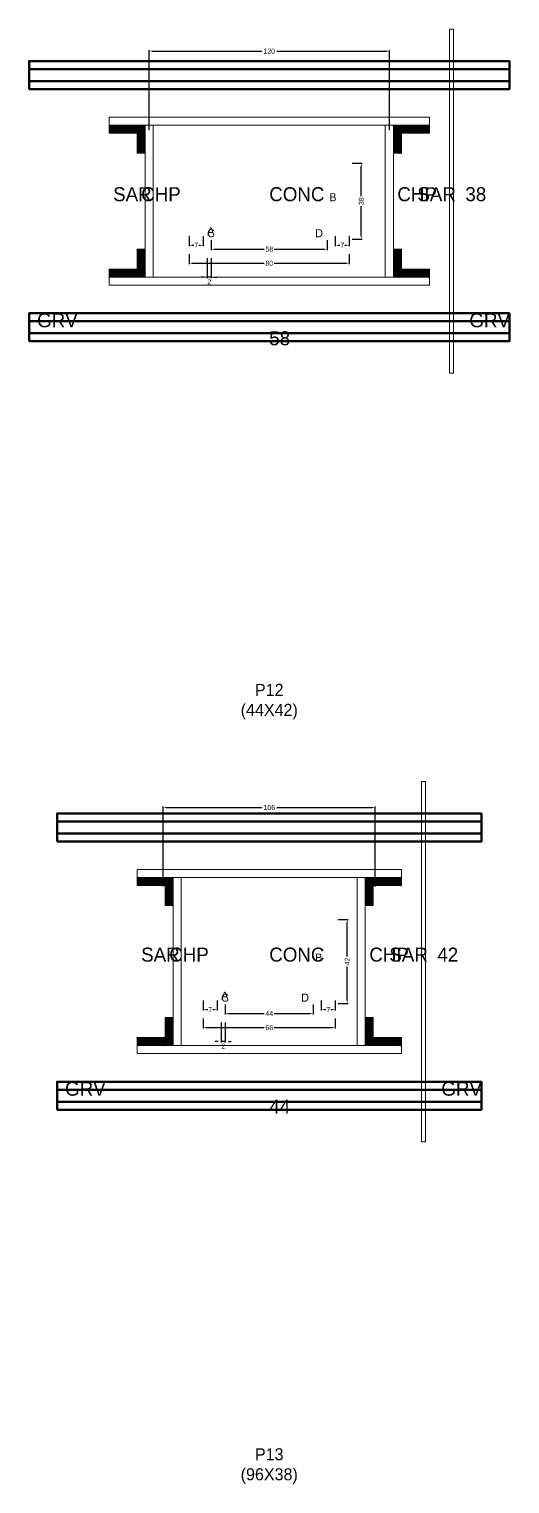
# Model space of a CAD drawing. Header units: centimetres. Extents: x -8500 to 4299, y -7226 to 295.
# Drawn here: x -120 to 120, y -3921 to -3194 of the extents above; entities that cross this region are included whole.
import ezdxf

# ---------------------------------------------------------------- set-up
doc = ezdxf.new("R2010")
doc.units = ezdxf.units.CM
for name, color, linetype in [('COTA', 241, 'Continuous'), ('GRAVATA', 224, 'Continuous'), ('Hachura', 251, 'Continuous'), ('NOMENCLATURA', 7, 'Continuous'), ('SARRAFO', 251, 'Continuous'), ('Texto Seção', 7, 'Continuous')]:
    doc.layers.add(name, color=color, linetype=linetype)
doc.dimstyles.new('cotax2', dxfattribs={"dimtxt": 2.5, "dimasz": 1.5, "dimexe": 0.5, "dimexo": 0.5, "dimgap": 0.5, "dimtad": 1, "dimcen": 2.5, "dimazin": 3, "dimtfac": 1, "dimtmove": 0, "dimatfit": 3})

# ---------------------------------------------------------------- blocks, each defined once
blk = doc.blocks.new('_CLOSEDFILLED')
at = {"color": 0, "linetype": 'BYBLOCK'}
blk.add_solid([(-1, 0.16), (0, 0), (-1, -0.16)], dxfattribs=at)
blk = doc.blocks.new('*D320')
for p, q in [((-40, -3306.5), (-40, -3311.5)), ((40, -3306.5), (40, -3311.5)), ((-38.5, -3311), (-2.5, -3311)), ((2.5, -3311), (38.5, -3311))]:
    blk.add_line(p, q)
at = {"layer": 'Defpoints'}
for p in [(-40, -3306), (40, -3306), (-40, -3311)]:
    blk.add_point(p, dxfattribs=at)
at = {"layer": 'COTA', "xscale": 1.5, "yscale": 1.5, "rotation": 180}
blk.add_blockref('_CLOSEDFILLED', (-40, -3311), dxfattribs=at)
at = {"layer": 'COTA', "xscale": 1.5, "yscale": 1.5}
blk.add_blockref('_CLOSEDFILLED', (40, -3311), dxfattribs=at)
at = {"layer": 'COTA', "insert": (0, -3311), "char_height": 2.5, "attachment_point": 5}
blk.add_mtext('80', dxfattribs=at)
blk = doc.blocks.new('*D321')
for p, q in [((-29, -3299.5), (-29, -3304.5)), ((29, -3299.5), (29, -3304.5)), ((-27.5, -3304), (-2.5, -3304)), ((2.5, -3304), (27.5, -3304))]:
    blk.add_line(p, q)
at = {"layer": 'Defpoints'}
for p in [(-29, -3299), (29, -3299), (-29, -3304)]:
    blk.add_point(p, dxfattribs=at)
at = {"layer": 'COTA', "xscale": 1.5, "yscale": 1.5, "rotation": 180}
blk.add_blockref('_CLOSEDFILLED', (-29, -3304), dxfattribs=at)
at = {"layer": 'COTA', "xscale": 1.5, "yscale": 1.5}
blk.add_blockref('_CLOSEDFILLED', (29, -3304), dxfattribs=at)
at = {"layer": 'COTA', "insert": (0, -3304), "char_height": 2.5, "attachment_point": 5}
blk.add_mtext('58', dxfattribs=at)
blk = doc.blocks.new('*D322')
for p, q in [((41.5, -3261), (46.5, -3261)), ((46, -3277.5), (46, -3262.5)), ((46, -3297.5), (46, -3282.5)), ((41.5, -3299), (46.5, -3299))]:
    blk.add_line(p, q)
at = {"layer": 'Defpoints'}
for p in [(41, -3261), (41, -3299), (46, -3299)]:
    blk.add_point(p, dxfattribs=at)
at = {"layer": 'COTA', "xscale": 1.5, "yscale": 1.5}
for p, rotation in [((46, -3261), 90), ((46, -3299), 270)]:
    blk.add_blockref('_CLOSEDFILLED', p, dxfattribs=dict(at, rotation=rotation))
at = {"layer": 'COTA', "insert": (46, -3280), "char_height": 2.5, "attachment_point": 5, "rotation": 90}
blk.add_mtext('38', dxfattribs=at)
blk = doc.blocks.new('*D323')
for p, q in [((-40, -3297.5), (-40, -3302.5)), ((-33, -3297.5), (-33, -3302.5)), ((-38.5, -3302), (-37.75, -3302)), ((-35.25, -3302), (-34.5, -3302))]:
    blk.add_line(p, q)
at = {"layer": 'Defpoints'}
for p in [(-40, -3297), (-33, -3297), (-40, -3302)]:
    blk.add_point(p, dxfattribs=at)
at = {"layer": 'COTA', "xscale": 1.5, "yscale": 1.5, "rotation": 180}
blk.add_blockref('_CLOSEDFILLED', (-40, -3302), dxfattribs=at)
at = {"layer": 'COTA', "xscale": 1.5, "yscale": 1.5}
blk.add_blockref('_CLOSEDFILLED', (-33, -3302), dxfattribs=at)
at = {"layer": 'COTA', "insert": (-36.5, -3302), "char_height": 2.5, "attachment_point": 5}
blk.add_mtext('7', dxfattribs=at)
blk = doc.blocks.new('*D324')
for p, q in [((33, -3297.5), (33, -3302.5)), ((40, -3297.5), (40, -3302.5)), ((34.5, -3302), (35.25, -3302)), ((37.75, -3302), (38.5, -3302))]:
    blk.add_line(p, q)
at = {"layer": 'Defpoints'}
for p in [(33, -3297), (40, -3297), (33, -3302)]:
    blk.add_point(p, dxfattribs=at)
at = {"layer": 'COTA', "xscale": 1.5, "yscale": 1.5, "rotation": 180}
blk.add_blockref('_CLOSEDFILLED', (33, -3302), dxfattribs=at)
at = {"layer": 'COTA', "xscale": 1.5, "yscale": 1.5}
blk.add_blockref('_CLOSEDFILLED', (40, -3302), dxfattribs=at)
at = {"layer": 'COTA', "insert": (36.5, -3302), "char_height": 2.5, "attachment_point": 5}
blk.add_mtext('7', dxfattribs=at)
blk = doc.blocks.new('*D325')
for p, q in [((-60, -3244.5), (-60, -3204.5)), ((-58.5, -3205), (-3.75, -3205)), ((3.75, -3205), (58.5, -3205)), ((60, -3244.5), (60, -3204.5))]:
    blk.add_line(p, q)
at = {"layer": 'Defpoints'}
for p in [(-60, -3205), (-60, -3245), (60, -3245)]:
    blk.add_point(p, dxfattribs=at)
at = {"layer": 'COTA', "xscale": 1.5, "yscale": 1.5, "rotation": 180}
blk.add_blockref('_CLOSEDFILLED', (-60, -3205), dxfattribs=at)
at = {"layer": 'COTA', "xscale": 1.5, "yscale": 1.5}
blk.add_blockref('_CLOSEDFILLED', (60, -3205), dxfattribs=at)
at = {"layer": 'COTA', "insert": (0, -3205), "char_height": 2.5, "attachment_point": 5}
blk.add_mtext('120', dxfattribs=at)
blk = doc.blocks.new('*D354')
for p, q in [((-33, -3688.5), (-33, -3693.5)), ((-31.5, -3693), (-2.5, -3693)), ((2.5, -3693), (31.5, -3693)), ((33, -3688.5), (33, -3693.5))]:
    blk.add_line(p, q)
at = {"layer": 'Defpoints'}
for p in [(-33, -3688), (-33, -3693), (33, -3688)]:
    blk.add_point(p, dxfattribs=at)
at = {"layer": 'COTA', "xscale": 1.5, "yscale": 1.5, "rotation": 180}
blk.add_blockref('_CLOSEDFILLED', (-33, -3693), dxfattribs=at)
at = {"layer": 'COTA', "xscale": 1.5, "yscale": 1.5}
blk.add_blockref('_CLOSEDFILLED', (33, -3693), dxfattribs=at)
at = {"layer": 'COTA', "insert": (0, -3693), "char_height": 2.5, "attachment_point": 5}
blk.add_mtext('66', dxfattribs=at)
blk = doc.blocks.new('*D355')
for p, q in [((-22, -3681.5), (-22, -3686.5)), ((22, -3681.5), (22, -3686.5)), ((-20.5, -3686), (-2.5, -3686)), ((2.5, -3686), (20.5, -3686))]:
    blk.add_line(p, q)
at = {"layer": 'Defpoints'}
for p in [(-22, -3681), (22, -3681), (-22, -3686)]:
    blk.add_point(p, dxfattribs=at)
at = {"layer": 'COTA', "xscale": 1.5, "yscale": 1.5, "rotation": 180}
blk.add_blockref('_CLOSEDFILLED', (-22, -3686), dxfattribs=at)
at = {"layer": 'COTA', "xscale": 1.5, "yscale": 1.5}
blk.add_blockref('_CLOSEDFILLED', (22, -3686), dxfattribs=at)
at = {"layer": 'COTA', "insert": (0, -3686), "char_height": 2.5, "attachment_point": 5}
blk.add_mtext('44', dxfattribs=at)
blk = doc.blocks.new('*D356')
for p, q in [((34.5, -3639), (39.5, -3639)), ((39, -3657.5), (39, -3640.5)), ((39, -3679.5), (39, -3662.5)), ((34.5, -3681), (39.5, -3681))]:
    blk.add_line(p, q)
at = {"layer": 'Defpoints'}
for p in [(34, -3639), (34, -3681), (39, -3681)]:
    blk.add_point(p, dxfattribs=at)
at = {"layer": 'COTA', "xscale": 1.5, "yscale": 1.5}
for p, rotation in [((39, -3639), 90), ((39, -3681), 270)]:
    blk.add_blockref('_CLOSEDFILLED', p, dxfattribs=dict(at, rotation=rotation))
at = {"layer": 'COTA', "insert": (39, -3660), "char_height": 2.5, "attachment_point": 5, "rotation": 90}
blk.add_mtext('42', dxfattribs=at)
blk = doc.blocks.new('*D357')
for p, q in [((-33, -3679.5), (-33, -3684.5)), ((-31.5, -3684), (-30.75, -3684)), ((-28.25, -3684), (-27.5, -3684)), ((-26, -3679.5), (-26, -3684.5))]:
    blk.add_line(p, q)
at = {"layer": 'Defpoints'}
for p in [(-33, -3679), (-33, -3684), (-26, -3679)]:
    blk.add_point(p, dxfattribs=at)
at = {"layer": 'COTA', "xscale": 1.5, "yscale": 1.5, "rotation": 180}
blk.add_blockref('_CLOSEDFILLED', (-33, -3684), dxfattribs=at)
at = {"layer": 'COTA', "xscale": 1.5, "yscale": 1.5}
blk.add_blockref('_CLOSEDFILLED', (-26, -3684), dxfattribs=at)
at = {"layer": 'COTA', "insert": (-29.5, -3684), "char_height": 2.5, "attachment_point": 5}
blk.add_mtext('7', dxfattribs=at)
blk = doc.blocks.new('*D358')
for p, q in [((26, -3679.5), (26, -3684.5)), ((27.5, -3684), (28.25, -3684)), ((30.75, -3684), (31.5, -3684)), ((33, -3679.5), (33, -3684.5))]:
    blk.add_line(p, q)
at = {"layer": 'Defpoints'}
for p in [(26, -3679), (26, -3684), (33, -3679)]:
    blk.add_point(p, dxfattribs=at)
at = {"layer": 'COTA', "xscale": 1.5, "yscale": 1.5, "rotation": 180}
blk.add_blockref('_CLOSEDFILLED', (26, -3684), dxfattribs=at)
at = {"layer": 'COTA', "xscale": 1.5, "yscale": 1.5}
blk.add_blockref('_CLOSEDFILLED', (33, -3684), dxfattribs=at)
at = {"layer": 'COTA', "insert": (29.5, -3684), "char_height": 2.5, "attachment_point": 5}
blk.add_mtext('7', dxfattribs=at)
blk = doc.blocks.new('*D359')
for p, q in [((-53, -3622.5), (-53, -3582.5)), ((-51.5, -3583), (-3.75, -3583)), ((3.75, -3583), (51.5, -3583)), ((53, -3622.5), (53, -3582.5))]:
    blk.add_line(p, q)
at = {"layer": 'Defpoints'}
for p in [(-53, -3583), (-53, -3623), (53, -3623)]:
    blk.add_point(p, dxfattribs=at)
at = {"layer": 'COTA', "xscale": 1.5, "yscale": 1.5, "rotation": 180}
blk.add_blockref('_CLOSEDFILLED', (-53, -3583), dxfattribs=at)
at = {"layer": 'COTA', "xscale": 1.5, "yscale": 1.5}
blk.add_blockref('_CLOSEDFILLED', (53, -3583), dxfattribs=at)
at = {"layer": 'COTA', "insert": (0, -3583), "char_height": 2.5, "attachment_point": 5}
blk.add_mtext('106', dxfattribs=at)

msp = doc.modelspace()

# ---------------------------------------------------------------- hatches: boundary and pattern name
at = {"layer": 'SARRAFO'}
h = msp.add_hatch(dxfattribs=at)
h.set_pattern_fill('SOLID', scale=2)
h.paths.add_polyline_path([(-80, -3246), (-66, -3246), (-66, -3242), (-80, -3242)])
h = msp.add_hatch(dxfattribs=at)
h.set_pattern_fill('SOLID', scale=2)
h.paths.add_polyline_path([(-66, -3256), (-62, -3256), (-62, -3242), (-66, -3242)])
h = msp.add_hatch(dxfattribs=at)
h.set_pattern_fill('SOLID', scale=2)
h.paths.add_polyline_path([(62, -3256), (66, -3256), (66, -3242), (62, -3242)])
h = msp.add_hatch(dxfattribs=at)
h.set_pattern_fill('SOLID', scale=2)
h.paths.add_polyline_path([(66, -3246), (80, -3246), (80, -3242), (66, -3242)])
h = msp.add_hatch(dxfattribs=at)
h.set_pattern_fill('SOLID', scale=2)
h.paths.add_polyline_path([(-66, -3318), (-62, -3318), (-62, -3304), (-66, -3304)])
h = msp.add_hatch(dxfattribs=at)
h.set_pattern_fill('SOLID', scale=2)
h.paths.add_polyline_path([(62, -3318), (66, -3318), (66, -3304), (62, -3304)])
h = msp.add_hatch(dxfattribs=at)
h.set_pattern_fill('SOLID', scale=2)
h.paths.add_polyline_path([(-80, -3318), (-66, -3318), (-66, -3314), (-80, -3314)])
h = msp.add_hatch(dxfattribs=at)
h.set_pattern_fill('SOLID', scale=2)
h.paths.add_polyline_path([(66, -3318), (80, -3318), (80, -3314), (66, -3314)])
h = msp.add_hatch(dxfattribs=at)
h.set_pattern_fill('SOLID', scale=2)
h.paths.add_polyline_path([(-66, -3622), (-52, -3622), (-52, -3618), (-66, -3618)])
h = msp.add_hatch(dxfattribs=at)
h.set_pattern_fill('SOLID', scale=2)
h.paths.add_polyline_path([(-52, -3632), (-48, -3632), (-48, -3618), (-52, -3618)])
h = msp.add_hatch(dxfattribs=at)
h.set_pattern_fill('SOLID', scale=2)
h.paths.add_polyline_path([(48, -3632), (52, -3632), (52, -3618), (48, -3618)])
h = msp.add_hatch(dxfattribs=at)
h.set_pattern_fill('SOLID', scale=2)
h.paths.add_polyline_path([(52, -3622), (66, -3622), (66, -3618), (52, -3618)])
h = msp.add_hatch(dxfattribs=at)
h.set_pattern_fill('SOLID', scale=2)
h.paths.add_polyline_path([(-52, -3702), (-48, -3702), (-48, -3688), (-52, -3688)])
h = msp.add_hatch(dxfattribs=at)
h.set_pattern_fill('SOLID', scale=2)
h.paths.add_polyline_path([(48, -3702), (52, -3702), (52, -3688), (48, -3688)])
h = msp.add_hatch(dxfattribs=at)
h.set_pattern_fill('SOLID', scale=2)
h.paths.add_polyline_path([(-66, -3702), (-52, -3702), (-52, -3698), (-66, -3698)])
h = msp.add_hatch(dxfattribs=at)
h.set_pattern_fill('SOLID', scale=2)
h.paths.add_polyline_path([(52, -3702), (66, -3702), (66, -3698), (52, -3698)])

# ---------------------------------------------------------------- linework, layer by layer
at = {"layer": 'GRAVATA', "lineweight": 50}
for points in [[(-120, -3224), (120, -3224), (120, -3210), (-120, -3210)], [(-120, -3220), (120, -3220), (120, -3214), (-120, -3214)], [(-120, -3350), (120, -3350), (120, -3336), (-120, -3336)], [(-120, -3346), (120, -3346), (120, -3340), (-120, -3340)], [(-106, -3600), (106, -3600), (106, -3586), (-106, -3586)], [(-106, -3596), (106, -3596), (106, -3590), (-106, -3590)], [(-106, -3734), (106, -3734), (106, -3720), (-106, -3720)], [(-106, -3730), (106, -3730), (106, -3724), (-106, -3724)]]:
    msp.add_lwpolyline(points, close=True, dxfattribs=at)
at = {"layer": 'Hachura', "lineweight": 13}
for points in [[(90, -3366), (92, -3366), (92, -3194), (90, -3194)], [(76, -3750), (78, -3750), (78, -3570), (76, -3570)]]:
    msp.add_lwpolyline(points, close=True, dxfattribs=at)
at = {"layer": 'Hachura', "lineweight": 18}
for points in [[(-80, -3242), (80, -3242), (80, -3238), (-80, -3238)], [(-62, -3318), (-58, -3318), (-58, -3242), (-62, -3242)], [(58, -3318), (62, -3318), (62, -3242), (58, -3242)], [(-80, -3322), (80, -3322), (80, -3318), (-80, -3318)], [(-66, -3618), (66, -3618), (66, -3614), (-66, -3614)], [(-48, -3702), (-44, -3702), (-44, -3618), (-48, -3618)], [(44, -3702), (48, -3702), (48, -3618), (44, -3618)], [(-66, -3706), (66, -3706), (66, -3702), (-66, -3702)]]:
    msp.add_lwpolyline(points, close=True, dxfattribs=at)
at = {"layer": 'SARRAFO', "lineweight": 13}
for points in [[(-80, -3246), (-66, -3246), (-66, -3242), (-80, -3242)], [(-66, -3256), (-62, -3256), (-62, -3242), (-66, -3242)], [(62, -3256), (66, -3256), (66, -3242), (62, -3242)], [(66, -3246), (80, -3246), (80, -3242), (66, -3242)], [(-66, -3318), (-62, -3318), (-62, -3304), (-66, -3304)], [(62, -3318), (66, -3318), (66, -3304), (62, -3304)], [(-80, -3318), (-66, -3318), (-66, -3314), (-80, -3314)], [(66, -3318), (80, -3318), (80, -3314), (66, -3314)], [(-66, -3622), (-52, -3622), (-52, -3618), (-66, -3618)], [(-52, -3632), (-48, -3632), (-48, -3618), (-52, -3618)], [(48, -3632), (52, -3632), (52, -3618), (48, -3618)], [(52, -3622), (66, -3622), (66, -3618), (52, -3618)], [(-52, -3702), (-48, -3702), (-48, -3688), (-52, -3688)], [(48, -3702), (52, -3702), (52, -3688), (48, -3688)], [(-66, -3702), (-52, -3702), (-52, -3698), (-66, -3698)], [(52, -3702), (66, -3702), (66, -3698), (52, -3698)]]:
    msp.add_lwpolyline(points, close=True, dxfattribs=at)

# ---------------------------------------------------------------- texts
at = {"layer": 'NOMENCLATURA'}
for s, p in [('B', (30, -3280)), ('A', (-31, -3297)), ('C', (-31, -3298)), ('D', (23, -3298)), ('B', (23, -3660)), ('A', (-24, -3679)), ('C', (-24, -3680)), ('D', (16, -3680))]:
    msp.add_text(s, height=4, dxfattribs=at).set_placement(p)
at = {"layer": 'NOMENCLATURA', "char_height": 6, "attachment_point": 8}
for s, insert in [('P12\\P(44X42)', (0, -3539)), ('P13\\P(96X38)', (0, -3921))]:
    msp.add_mtext(s, dxfattribs=dict(at, insert=insert))
at = {"layer": 'Texto Seção'}
for s, p in [('SAR', (-78, -3280)), ('CHP', (-64, -3280)), ('CONC', (0, -3280)), ('CHP', (64, -3280)), ('SAR', (74, -3280)), ('38', (98, -3280)), ('GRV', (-116, -3343)), ('GRV', (100, -3343)), ('58', (0, -3352)), ('SAR', (-64, -3660)), ('CHP', (-50, -3660)), ('CONC', (0, -3660)), ('CHP', (50, -3660)), ('SAR', (60, -3660)), ('42', (84, -3660)), ('GRV', (-102, -3727)), ('GRV', (86, -3727)), ('44', (0, -3736))]:
    msp.add_text(s, height=7, dxfattribs=at).set_placement(p)

# ---------------------------------------------------------------- dimensions: what is measured, and where the dimension line sits
at = {"layer": 'COTA'}
for base, p1, p2, picture, middle in [((-60, -3205), (-60, -3245), (60, -3245), '*D325', (0, -3205)), ((-40, -3302), (-40, -3297), (-33, -3297), '*D323', (-36.5, -3302)), ((-29, -3304), (-29, -3299), (29, -3299), '*D321', (0, -3304)), ((33, -3302), (33, -3297), (40, -3297), '*D324', (36.5, -3302)), ((-40, -3311), (-40, -3306), (40, -3306), '*D320', (0, -3311)), ((-53, -3583), (-53, -3623), (53, -3623), '*D359', (0, -3583)), ((-33, -3684), (-33, -3679), (-26, -3679), '*D357', (-29.5, -3684)), ((-22, -3686), (-22, -3681), (22, -3681), '*D355', (0, -3686)), ((26, -3684), (26, -3679), (33, -3679), '*D358', (29.5, -3684)), ((-33, -3693), (-33, -3688), (33, -3688), '*D354', (0, -3693))]:
    dim = msp.add_linear_dim(base=base, p1=p1, p2=p2, dimstyle='cotax2', dxfattribs=at)
    dim.commit()
    dim.dimension.update_dxf_attribs({"geometry": picture, "text_midpoint": middle})
for base, p1, p2, picture, middle in [((46, -3299), (41, -3299), (41, -3261), '*D322', (46, -3280)), ((39, -3681), (34, -3681), (34, -3639), '*D356', (39, -3660))]:
    dim = msp.add_linear_dim(base=base, p1=p1, p2=p2, angle=90, dimstyle='cotax2', dxfattribs=at)
    dim.commit()
    dim.dimension.update_dxf_attribs({"geometry": picture, "text_midpoint": middle})
for base, p1, p2 in [((-29, -3318), (-29, -3308), (-31, -3308)), ((-22, -3700), (-22, -3690), (-24, -3690))]:
    msp.add_linear_dim(base=base, p1=p1, p2=p2, dimstyle='cotax2', dxfattribs=at).render()

doc.saveas('drawing.dxf')
